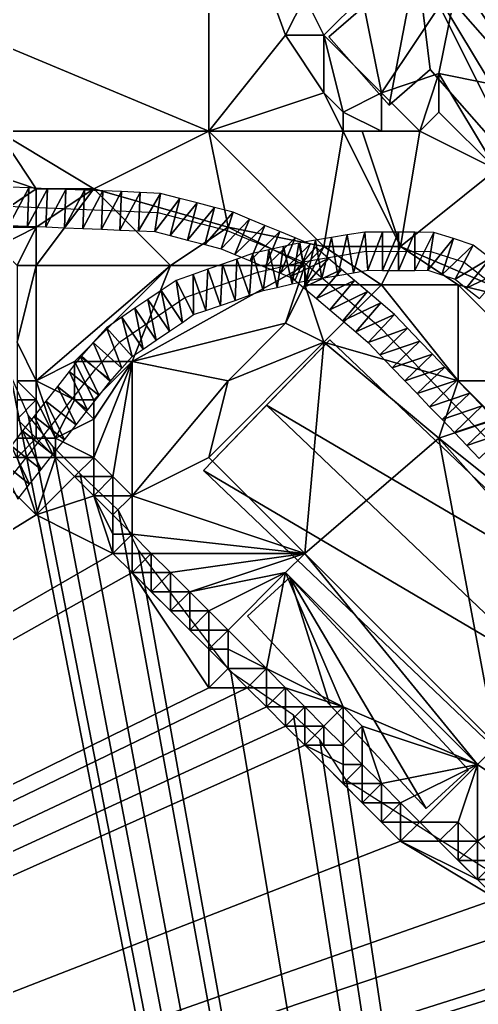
# Model space of a CAD drawing. Header units: metres. Extents: x -1103 to 901, y -902 to 905.
# Drawn here: x 496.3 to 544.1, y -113 to -10.4 of the extents above; entities that cross this region are included whole.
import ezdxf

# ---------------------------------------------------------------- set-up
doc = ezdxf.new("R2010")
doc.units = ezdxf.units.M
for name, color, linetype in [('OSM_BUILDING_FOOTPRINTS', 7, 'CONTINUOUS'), ('OSM_BUILDING_ROOFS', 1, 'CONTINUOUS'), ('OSM_BUILDING_WALLS', 8, 'CONTINUOUS'), ('OSM_ROAD_AXES', 2, 'CONTINUOUS'), ('OSM_ROAD_SURFACE', 9, 'CONTINUOUS'), ('OSM_TERRAIN', 3, 'CONTINUOUS'), ('OSM_WATER_OUTLINES', 4, 'CONTINUOUS'), ('OSM_WATER_SURFACE', 5, 'CONTINUOUS')]:
    doc.layers.add(name, color=color, linetype=linetype)

msp = doc.modelspace()

# ---------------------------------------------------------------- linework, layer by layer
at = {"layer": 'OSM_BUILDING_FOOTPRINTS'}
for points in [[(561.57, -31.36, 3.41), (556.62, -35.66, 3.41), (554.04, -32.73, 3.41), (552.13, -34.38, 3.41), (547.04, -28.59, 3.41), (549.03, -26.86, 3.41), (539.08, -15.56, 3.41), (534.79, -19.28, 3.41), (528.52, -12.17, 3.41), (537.69, -4.22, 3.41), (561.57, -31.36, 3.41)], [(528.61, -43.73, 2.23), (557.96, -71.69, 2.23), (544.78, -85.33, 2.23), (515.43, -57.37, 2.23), (528.61, -43.73, 2.23)], [(520.04, -72.54, 2.69), (524.43, -68.51, 2.69), (543.07, -88.55, 2.69), (538.67, -92.58, 2.69), (528.63, -81.78, 2.69), (520.04, -72.54, 2.69)]]:
    msp.add_polyline3d(points, close=True, dxfattribs=at)
at = {"layer": 'OSM_BUILDING_ROOFS'}
for points in [[(537.69, -4.22, 13.41), (528.52, -12.17, 13.41), (534.79, -19.28, 13.41)], [(537.69, -4.22, 13.41), (534.79, -19.28, 13.41), (539.08, -15.56, 13.41)], [(556.62, -35.66, 13.41), (561.57, -31.36, 13.41), (537.69, -4.22, 13.41)], [(537.69, -4.22, 13.41), (539.08, -15.56, 13.41), (549.03, -26.86, 13.41)], [(549.03, -26.86, 13.41), (556.62, -35.66, 13.41), (537.69, -4.22, 13.41)], [(557.96, -71.69, 12.22), (528.61, -43.73, 12.22), (522.02, -50.55, 16.23)], [(515.43, -57.37, 12.22), (551.37, -78.51, 16.23), (522.02, -50.55, 16.23)], [(557.96, -71.69, 12.22), (522.02, -50.55, 16.23), (551.37, -78.51, 16.23)], [(515.43, -57.37, 12.22), (544.78, -85.33, 12.22), (551.37, -78.51, 16.23)], [(524.43, -68.51, 12.69), (520.04, -72.54, 12.69), (528.63, -81.78, 12.69)], [(524.43, -68.51, 12.69), (528.63, -81.78, 12.69), (538.67, -92.58, 12.69)], [(524.43, -68.51, 12.69), (538.67, -92.58, 12.69), (543.07, -88.55, 12.69)]]:
    msp.add_3dface(points, dxfattribs=at)
at = {"layer": 'OSM_BUILDING_WALLS'}
for points in [[(537.69, -4.22, 3.41), (528.52, -12.17, 3.41), (528.52, -12.17, 13.41)], [(537.69, -4.22, 3.41), (528.52, -12.17, 13.41), (537.69, -4.22, 13.41)], [(561.57, -31.36, 3.41), (537.69, -4.22, 3.41), (537.69, -4.22, 13.41)], [(561.57, -31.36, 3.41), (537.69, -4.22, 13.41), (561.57, -31.36, 13.41)], [(528.52, -12.17, 3.41), (534.79, -19.28, 3.41), (534.79, -19.28, 13.41)], [(528.52, -12.17, 3.41), (534.79, -19.28, 13.41), (528.52, -12.17, 13.41)], [(534.79, -19.28, 3.41), (539.08, -15.56, 3.41), (539.08, -15.56, 13.41)], [(534.79, -19.28, 3.41), (539.08, -15.56, 13.41), (534.79, -19.28, 13.41)], [(539.08, -15.56, 3.41), (549.03, -26.86, 3.41), (549.03, -26.86, 13.41)], [(539.08, -15.56, 3.41), (549.03, -26.86, 13.41), (539.08, -15.56, 13.41)], [(528.61, -43.73, 2.23), (515.43, -57.37, 2.23), (515.43, -57.37, 12.22)], [(528.61, -43.73, 2.23), (515.43, -57.37, 12.22), (528.61, -43.73, 12.22)], [(522.02, -50.55, 16.23), (515.43, -57.37, 12.22), (528.61, -43.73, 12.22)], [(557.96, -71.69, 2.23), (528.61, -43.73, 2.23), (528.61, -43.73, 12.22)], [(557.96, -71.69, 2.23), (528.61, -43.73, 12.22), (557.96, -71.69, 12.22)], [(515.43, -57.37, 2.23), (544.78, -85.33, 2.23), (544.78, -85.33, 12.22)], [(515.43, -57.37, 2.23), (544.78, -85.33, 12.22), (515.43, -57.37, 12.22)], [(524.43, -68.51, 2.69), (520.04, -72.54, 2.69), (520.04, -72.54, 12.69)], [(524.43, -68.51, 2.69), (520.04, -72.54, 12.69), (524.43, -68.51, 12.69)], [(543.07, -88.55, 2.69), (524.43, -68.51, 2.69), (524.43, -68.51, 12.69)], [(543.07, -88.55, 2.69), (524.43, -68.51, 12.69), (543.07, -88.55, 12.69)], [(520.04, -72.54, 2.69), (528.63, -81.78, 2.69), (528.63, -81.78, 12.69)], [(520.04, -72.54, 2.69), (528.63, -81.78, 12.69), (520.04, -72.54, 12.69)], [(528.63, -81.78, 2.69), (538.67, -92.58, 2.69), (538.67, -92.58, 12.69)], [(528.63, -81.78, 2.69), (538.67, -92.58, 12.69), (528.63, -81.78, 12.69)], [(538.67, -92.58, 2.69), (543.07, -88.55, 2.69), (543.07, -88.55, 12.69)], [(538.67, -92.58, 2.69), (543.07, -88.55, 12.69), (538.67, -92.58, 12.69)]]:
    msp.add_3dface(points, dxfattribs=at)
at = {"layer": 'OSM_ROAD_AXES'}
for points in [[(475.85, -29.94, 4.17), (493.29, -29.75, 3.57), (510.67, -30.46, 2.4), (517.9, -32.35, 2.64), (525.81, -35.61, 3.25)], [(525.81, -35.61, 3.25), (532.41, -34.51, 3.92), (539.16, -34.52, 4.45), (542.64, -35.65, 4.81), (545.54, -37.95, 5.07), (577.19, -69.03, 4.45), (582.02, -72.41, 4.16), (587.06, -74.49, 3.94), (593.45, -73.98, 3.71), (604.07, -72.57, 4.31), (613.62, -73.51, 4.71), (622.69, -74.3, 5.09), (628.83, -75.14, 5.33), (637.89, -76.93, 5.63), (644.74, -77.13, 5.84), (656.78, -77.47, 5.98)], [(504.2, -46.75, 2.81), (506.67, -43.97, 2.79), (513.5, -39.34, 2.82), (521.12, -36.69, 3.06), (525.81, -35.61, 3.25)], [(656.78, -77.47, 5.98), (644.88, -79.67, 5.84), (608.23, -86.47, 3.86), (589.22, -87, 3.15), (581.06, -85.23, 3.48), (574.99, -82.88, 3.76), (570.35, -79.54, 4), (553.43, -62.85, 4.76), (533.98, -42.56, 4.26), (525.81, -35.61, 3.25)], [(486.04, -69.92, 0), (504.2, -46.75, 2.81)]]:
    msp.add_polyline3d(points, dxfattribs=at)
at = {"layer": 'OSM_ROAD_SURFACE'}
for points in [[(495.14, -31.83, 3.23), (497.24, -27.91, 2.87), (495.31, -27.83, 3.25)], [(495.14, -31.83, 3.23), (497.07, -31.91, 2.86), (497.24, -27.91, 2.87)], [(497.07, -31.91, 2.86), (499.17, -27.99, 2.62), (497.24, -27.91, 2.87)], [(497.07, -31.91, 2.86), (499, -31.98, 2.51), (499.17, -27.99, 2.62)], [(499, -31.98, 2.51), (501.1, -28.07, 2.46), (499.17, -27.99, 2.62)], [(499, -31.98, 2.51), (500.94, -32.06, 2.17), (501.1, -28.07, 2.46)], [(500.94, -32.06, 2.17), (503.03, -28.15, 2.29), (501.1, -28.07, 2.46)], [(500.94, -32.06, 2.17), (502.87, -32.14, 2.25), (503.03, -28.15, 2.29)], [(502.87, -32.14, 2.25), (504.96, -28.23, 2.24), (503.03, -28.15, 2.29)], [(502.87, -32.14, 2.25), (504.8, -32.22, 2.34), (504.96, -28.23, 2.24)], [(504.8, -32.22, 2.34), (506.89, -28.3, 2.29), (504.96, -28.23, 2.24)], [(504.8, -32.22, 2.34), (506.73, -32.3, 2.42), (506.89, -28.3, 2.29)], [(506.73, -32.3, 2.42), (508.82, -28.38, 2.33), (506.89, -28.3, 2.29)], [(506.73, -32.3, 2.42), (508.66, -32.38, 2.5), (508.82, -28.38, 2.33)], [(508.66, -32.38, 2.5), (510.96, -28.48, 2.39), (508.82, -28.38, 2.33)], [(508.66, -32.38, 2.5), (510.38, -32.44, 2.54), (510.96, -28.48, 2.39)], [(510.38, -32.44, 2.54), (512.98, -29, 2.45), (510.96, -28.48, 2.39)], [(510.38, -32.44, 2.54), (511.97, -32.87, 2.59), (512.98, -29, 2.45)], [(511.97, -32.87, 2.59), (514.79, -29.47, 2.51), (512.98, -29, 2.45)], [(511.97, -32.87, 2.59), (513.78, -33.34, 2.64), (514.79, -29.47, 2.51)], [(513.78, -33.34, 2.64), (516.6, -29.94, 2.57), (514.79, -29.47, 2.51)], [(513.78, -33.34, 2.64), (515.59, -33.81, 2.71), (516.6, -29.94, 2.57)], [(515.59, -33.81, 2.71), (518.53, -30.45, 2.7), (516.6, -29.94, 2.57)], [(515.59, -33.81, 2.71), (517.27, -34.25, 2.81), (518.53, -30.45, 2.7)], [(517.27, -34.25, 2.81), (520.25, -31.15, 2.89), (518.53, -30.45, 2.7)], [(517.27, -34.25, 2.81), (518.72, -34.85, 2.91), (520.25, -31.15, 2.89)], [(518.72, -34.85, 2.91), (521.83, -31.81, 3.06), (520.25, -31.15, 2.89)], [(518.72, -34.85, 2.91), (520.3, -35.5, 3.03), (521.83, -31.81, 3.06)], [(520.3, -35.5, 3.03), (523.41, -32.46, 3.23), (521.83, -31.81, 3.06)], [(520.3, -35.5, 3.03), (521.89, -36.16, 3.13), (523.41, -32.46, 3.23)], [(521.89, -36.16, 3.13), (524.99, -33.11, 3.41), (523.41, -32.46, 3.23)], [(529.44, -37.03, 3.85), (530.43, -32.81, 3.86), (528.78, -33.09, 3.77)], [(529.44, -37.03, 3.85), (531.09, -36.76, 3.91), (530.43, -32.81, 3.86)], [(531.09, -36.76, 3.91), (532.25, -32.51, 3.95), (530.43, -32.81, 3.86)], [(531.09, -36.76, 3.91), (532.58, -36.5, 3.97), (532.25, -32.51, 3.95)], [(532.58, -36.5, 3.97), (534.1, -32.51, 4.05), (532.25, -32.51, 3.95)], [(532.58, -36.5, 3.97), (534.1, -36.51, 4.05), (534.1, -32.51, 4.05)], [(534.1, -36.51, 4.05), (535.78, -36.51, 4.22), (535.79, -32.51, 4.17)], [(534.1, -36.51, 4.05), (535.79, -32.51, 4.17), (534.1, -32.51, 4.05)], [(535.78, -36.51, 4.22), (537.47, -32.52, 4.37), (535.79, -32.51, 4.17)], [(535.78, -36.51, 4.22), (537.47, -36.52, 4.43), (537.47, -32.52, 4.37)], [(537.47, -36.52, 4.43), (539.48, -32.55, 4.6), (537.47, -32.52, 4.37)], [(537.47, -36.52, 4.43), (538.83, -36.49, 4.6), (539.48, -32.55, 4.6)], [(538.83, -36.49, 4.6), (541.51, -33.18, 4.82), (539.48, -32.55, 4.6)], [(521.89, -36.16, 3.13), (523.47, -36.81, 3.21), (524.99, -33.11, 3.41)], [(523.47, -36.81, 3.21), (526.58, -33.76, 3.58), (524.99, -33.11, 3.41)], [(523.47, -36.81, 3.21), (525.05, -37.46, 3.32), (526.58, -33.76, 3.58)], [(524.69, -37.92, 3.33), (525.37, -33.66, 3.44), (523.8, -34.02, 3.2)], [(524.69, -37.92, 3.33), (526.26, -37.56, 3.73), (525.37, -33.66, 3.44)], [(526.14, -37.59, 3.7), (527.13, -33.36, 3.63), (525.48, -33.64, 3.45)], [(526.14, -37.59, 3.7), (527.79, -37.31, 3.78), (527.13, -33.36, 3.63)], [(527.79, -37.31, 3.78), (528.78, -33.09, 3.77), (527.13, -33.36, 3.63)], [(527.79, -37.31, 3.78), (529.44, -37.03, 3.85), (528.78, -33.09, 3.77)], [(538.83, -36.49, 4.6), (540.28, -36.98, 4.8), (541.51, -33.18, 4.82)], [(540.28, -36.98, 4.8), (543.58, -33.88, 5.03), (541.51, -33.18, 4.82)], [(520.25, -39.1, 3.13), (520.56, -34.76, 2.98), (518.93, -35.33, 2.96)], [(520.25, -39.1, 3.13), (521.67, -38.61, 3.19), (520.56, -34.76, 2.98)], [(521.67, -38.61, 3.19), (522.24, -34.38, 3.02), (520.56, -34.76, 2.98)], [(521.67, -38.61, 3.19), (523.13, -38.28, 3.25), (522.24, -34.38, 3.02)], [(523.13, -38.28, 3.25), (523.8, -34.02, 3.2), (522.24, -34.38, 3.02)], [(523.13, -38.28, 3.25), (524.69, -37.92, 3.33), (523.8, -34.02, 3.2)], [(528.47, -35.25, 3.77), (527.11, -34.09, 3.61), (524.52, -37.14, 3.27)], [(540.28, -36.98, 4.8), (541.69, -37.41, 4.93), (543.58, -33.88, 5.03)], [(541.69, -37.41, 4.93), (545.33, -35.23, 5.18), (543.58, -33.88, 5.03)], [(517.21, -40.17, 3.04), (517.41, -35.86, 2.94), (515.89, -36.39, 2.9)], [(517.21, -40.17, 3.04), (518.73, -39.63, 3.09), (517.41, -35.86, 2.94)], [(518.73, -39.63, 3.09), (518.93, -35.33, 2.96), (517.41, -35.86, 2.94)], [(518.73, -39.63, 3.09), (520.25, -39.1, 3.13), (518.93, -35.33, 2.96)], [(528.47, -35.25, 3.77), (524.52, -37.14, 3.27), (525.88, -38.29, 3.71)], [(529.83, -36.4, 3.85), (528.47, -35.25, 3.77), (525.88, -38.29, 3.71)], [(541.69, -37.41, 4.93), (542.85, -38.36, 5.12), (545.33, -35.23, 5.18)], [(542.85, -38.36, 5.12), (546.87, -36.45, 5.32), (545.33, -35.23, 5.18)], [(514.4, -41.12, 2.95), (514.37, -36.92, 2.85), (512.6, -37.55, 2.79)], [(515.68, -40.7, 2.99), (515.89, -36.39, 2.9), (514.37, -36.92, 2.85)], [(514.4, -41.12, 2.95), (515.68, -40.7, 2.99), (514.37, -36.92, 2.85)], [(515.68, -40.7, 2.99), (517.21, -40.17, 3.04), (515.89, -36.39, 2.9)], [(529.83, -36.4, 3.85), (525.88, -38.29, 3.71), (527.24, -39.45, 3.91)], [(531.19, -37.56, 3.93), (529.83, -36.4, 3.85), (527.24, -39.45, 3.91)], [(542.85, -38.36, 5.12), (544.22, -39.45, 5.21), (546.87, -36.45, 5.32)], [(513.26, -41.92, 2.92), (512.6, -37.55, 2.79), (511.01, -38.61, 2.75)], [(513.26, -41.92, 2.92), (514.4, -41.12, 2.95), (512.6, -37.55, 2.79)], [(531.19, -37.56, 3.93), (527.24, -39.45, 3.91), (528.6, -40.61, 4.08)], [(532.55, -38.72, 4.06), (531.19, -37.56, 3.93), (528.6, -40.61, 4.08)], [(511.89, -42.85, 2.89), (511.01, -38.61, 2.75), (509.64, -39.54, 2.78)], [(511.89, -42.85, 2.89), (513.26, -41.92, 2.92), (511.01, -38.61, 2.75)], [(532.55, -38.72, 4.06), (528.6, -40.61, 4.08), (529.96, -41.77, 4.25)], [(533.92, -39.88, 4.15), (532.55, -38.72, 4.06), (529.96, -41.77, 4.25)], [(510.52, -43.77, 2.85), (509.64, -39.54, 2.78), (508.28, -40.46, 2.81)], [(510.52, -43.77, 2.85), (511.89, -42.85, 2.89), (509.64, -39.54, 2.78)], [(533.92, -39.88, 4.15), (529.96, -41.77, 4.25), (531.33, -42.92, 4.32)], [(535.36, -41.1, 4.22), (533.92, -39.88, 4.15), (531.33, -42.92, 4.32)], [(509.16, -44.7, 2.82), (508.28, -40.46, 2.81), (506.91, -41.39, 2.83)], [(509.16, -44.7, 2.82), (510.52, -43.77, 2.85), (508.28, -40.46, 2.81)], [(508, -45.47, 2.81), (506.91, -41.39, 2.83), (505.34, -42.48, 2.83)], [(508, -45.47, 2.81), (509.16, -44.7, 2.82), (506.91, -41.39, 2.83)], [(535.36, -41.1, 4.22), (531.33, -42.92, 4.32), (532.61, -44.01, 4.39)], [(536.72, -42.53, 4.31), (535.36, -41.1, 4.22), (532.61, -44.01, 4.39)], [(506.93, -46.69, 2.81), (505.34, -42.48, 2.83), (503.94, -44.03, 2.89)], [(506.93, -46.69, 2.81), (508, -45.47, 2.81), (505.34, -42.48, 2.83)], [(536.72, -42.53, 4.31), (532.61, -44.01, 4.39), (533.84, -45.29, 4.46)], [(538.02, -43.88, 4.39), (536.72, -42.53, 4.31), (533.84, -45.29, 4.46)], [(505.7, -48.08, 2.79), (503.94, -44.03, 2.89), (502.71, -45.42, 2.92)], [(505.7, -48.08, 2.79), (506.93, -46.69, 2.81), (503.94, -44.03, 2.89)], [(538.02, -43.88, 4.39), (533.84, -45.29, 4.46), (535.13, -46.65, 4.5)], [(539.32, -45.23, 4.46), (538.02, -43.88, 4.39), (535.13, -46.65, 4.5)], [(504.57, -49.53, 2.76), (502.63, -45.52, 2.92), (501.42, -47.06, 2.73)], [(504.57, -49.53, 2.76), (505.78, -47.98, 2.79), (502.63, -45.52, 2.92)], [(539.32, -45.23, 4.46), (535.13, -46.65, 4.5), (536.43, -48, 4.53)], [(540.61, -46.59, 4.54), (539.32, -45.23, 4.46), (536.43, -48, 4.53)], [(503.36, -51.07, 2.54), (501.42, -47.06, 2.73), (500.21, -48.6, 2.44)], [(503.36, -51.07, 2.54), (504.57, -49.53, 2.76), (501.42, -47.06, 2.73)], [(540.61, -46.59, 4.54), (536.43, -48, 4.53), (537.72, -49.35, 4.54)], [(541.91, -47.94, 4.62), (540.61, -46.59, 4.54), (537.72, -49.35, 4.54)], [(541.91, -47.94, 4.62), (537.72, -49.35, 4.54), (539.02, -50.71, 4.57)], [(543.2, -49.29, 4.68), (541.91, -47.94, 4.62), (539.02, -50.71, 4.57)], [(502.15, -52.62, 2.08), (500.21, -48.6, 2.44), (499, -50.15, 2.13)], [(502.15, -52.62, 2.08), (503.36, -51.07, 2.54), (500.21, -48.6, 2.44)], [(500.94, -54.16, 1.78), (499, -50.15, 2.13), (497.79, -51.69, 1.78)], [(500.94, -54.16, 1.78), (502.15, -52.62, 2.08), (499, -50.15, 2.13)], [(543.2, -49.29, 4.68), (539.02, -50.71, 4.57), (540.32, -52.06, 4.59)], [(544.5, -50.64, 4.75), (543.2, -49.29, 4.68), (540.32, -52.06, 4.59)], [(544.5, -50.64, 4.75), (540.32, -52.06, 4.59), (541.61, -53.41, 4.64)], [(545.8, -52, 4.81), (544.5, -50.64, 4.75), (541.61, -53.41, 4.64)], [(499.72, -55.7, 1.17), (497.79, -51.69, 1.78), (496.58, -53.24, 1.09)], [(499.72, -55.7, 1.17), (500.94, -54.16, 1.78), (497.79, -51.69, 1.78)], [(545.8, -52, 4.81), (541.61, -53.41, 4.64), (542.91, -54.76, 4.68)], [(547.09, -53.35, 4.83), (545.8, -52, 4.81), (542.91, -54.76, 4.68)], [(498.51, -57.25, 0.73), (496.58, -53.24, 1.09), (495.37, -54.78, 0.64)], [(498.51, -57.25, 0.73), (499.72, -55.7, 1.17), (496.58, -53.24, 1.09)], [(547.09, -53.35, 4.83), (542.91, -54.76, 4.68), (544.2, -56.12, 4.72)], [(497.3, -58.8, 0.34), (495.37, -54.78, 0.64), (494.15, -56.33, 0.27)], [(497.3, -58.8, 0.34), (498.51, -57.25, 0.73), (495.37, -54.78, 0.64)], [(496.09, -60.34, 0.07), (497.3, -58.8, 0.34), (494.15, -56.33, 0.27)]]:
    msp.add_3dface(points, dxfattribs=at)
at = {"layer": 'OSM_TERRAIN'}
for points in [[(492, -12, 1.82), (516, -22, 2.26), (516, 10, 3.95)], [(494, -6, 1.95), (492, -12, 1.82), (516, 10, 3.95)], [(516, -22, 2.26), (524, -12, 3.63), (516, 10, 3.95)], [(524, -12, 3.63), (526, -8, 4.05), (516, 10, 3.95)], [(542, -6, 5.75), (552, -12, 6.78), (542, 0, 6.32)], [(552, -12, 6.78), (554, -8, 6.85), (542, 0, 6.32)], [(532, -8, 5.44), (534, -18, 5.65), (542, -6, 5.75)], [(540, -16, 5.65), (542, -6, 5.75), (534, -18, 5.65)], [(540, -16, 5.65), (550, -18, 5.66), (542, -6, 5.75)], [(550, -18, 5.66), (548, -12, 5.98), (542, -6, 5.75)], [(548, -12, 5.98), (552, -12, 6.78), (542, -6, 5.75)], [(524, -12, 3.63), (528, -12, 5.43), (526, -8, 4.05)], [(528, -12, 5.43), (532, -8, 5.44), (526, -8, 4.05)], [(528, -12, 5.43), (534, -18, 5.65), (532, -8, 5.44)], [(494, -22, 1.9), (516, -22, 2.26), (492, -12, 1.82)], [(528, -18, 3.73), (524, -12, 3.63), (516, -22, 2.26)], [(528, -18, 3.73), (528, -12, 5.43), (524, -12, 3.63)], [(528, -18, 3.73), (530, -20, 3.84), (528, -12, 5.43)], [(530, -20, 3.84), (534, -18, 5.65), (528, -12, 5.43)], [(538, -22, 4.57), (540, -16, 5.65), (534, -18, 5.65)], [(538, -22, 4.57), (540, -20, 5.22), (540, -16, 5.65)], [(540, -20, 5.22), (546, -26, 5.51), (540, -16, 5.65)], [(546, -26, 5.51), (550, -18, 5.66), (540, -16, 5.65)], [(530, -22, 3.73), (528, -18, 3.73), (516, -22, 2.26)], [(530, -22, 3.73), (530, -20, 3.84), (528, -18, 3.73)], [(534, -22, 4.59), (534, -18, 5.65), (530, -20, 3.84)], [(534, -22, 4.59), (538, -22, 4.57), (534, -18, 5.65)], [(530, -22, 3.73), (534, -22, 4.59), (530, -20, 3.84)], [(538, -22, 4.57), (546, -26, 5.51), (540, -20, 5.22)], [(492, -26, 3.89), (498, -28, 2.67), (494, -22, 1.9)], [(498, -28, 2.67), (504, -28, 2.16), (494, -22, 1.9)], [(504, -28, 2.16), (516, -22, 2.26), (494, -22, 1.9)], [(504, -28, 2.16), (518, -32, 2.62), (516, -22, 2.26)], [(518, -32, 2.62), (528, -34, 3.69), (516, -22, 2.26)], [(516, -22, 2.26), (528, -34, 3.69), (530, -22, 3.73)], [(528, -34, 3.69), (536, -34, 4.11), (530, -22, 3.73)], [(536, -34, 4.11), (532, -22, 3.98), (530, -22, 3.73)], [(530, -22, 3.73), (532, -22, 3.98), (534, -22, 4.59)], [(536, -34, 4.11), (538, -22, 4.57), (532, -22, 3.98)], [(532, -22, 3.98), (538, -22, 4.57), (534, -22, 4.59)], [(536, -34, 4.11), (546, -26, 5.51), (538, -22, 4.57)], [(492, -32, 3.78), (498, -28, 2.67), (492, -26, 3.89)], [(536, -34, 4.11), (550, -40, 5.51), (546, -26, 5.51)], [(492, -32, 3.78), (498, -32, 2.63), (498, -28, 2.67)], [(498, -36, 2.09), (512, -36, 2.68), (504, -28, 2.16)], [(498, -36, 2.09), (504, -28, 2.16), (498, -32, 2.63)], [(498, -32, 2.63), (504, -28, 2.16), (498, -28, 2.67)], [(512, -36, 2.68), (518, -32, 2.62), (504, -28, 2.16)], [(494, -34, 3.35), (498, -32, 2.63), (492, -32, 3.78)], [(494, -34, 3.35), (496, -36, 2.35), (498, -32, 2.63)], [(496, -36, 2.35), (498, -36, 2.09), (498, -32, 2.63)], [(526, -36, 3.24), (518, -32, 2.62), (512, -36, 2.68)], [(526, -36, 3.24), (528, -34, 3.69), (518, -32, 2.62)], [(526, -38, 3.67), (534, -38, 4), (528, -34, 3.69)], [(526, -38, 3.67), (528, -34, 3.69), (526, -36, 3.24)], [(528, -34, 3.69), (534, -38, 4), (536, -34, 4.11)], [(542, -38, 5.01), (536, -34, 4.11), (534, -38, 4)], [(542, -38, 5.01), (550, -40, 5.51), (536, -34, 4.11)], [(496, -44, 2.49), (498, -48, 2.54), (498, -36, 2.09)], [(496, -44, 2.49), (498, -36, 2.09), (496, -36, 2.35)], [(502, -46, 2.88), (512, -36, 2.68), (498, -48, 2.54)], [(498, -48, 2.54), (512, -36, 2.68), (498, -36, 2.09)], [(502, -46, 2.88), (508, -46, 2.75), (512, -36, 2.68)], [(508, -46, 2.75), (524, -42, 3.48), (526, -36, 3.24)], [(508, -46, 2.75), (526, -36, 3.24), (512, -36, 2.68)], [(524, -42, 3.48), (526, -38, 3.67), (526, -36, 3.24)], [(528, -44, 4.33), (526, -38, 3.67), (524, -42, 3.48)], [(526, -38, 3.67), (528, -44, 4.33), (534, -38, 4)], [(528, -44, 4.33), (542, -48, 4.58), (534, -38, 4)], [(542, -48, 4.58), (542, -38, 5.01), (534, -38, 4)], [(542, -48, 4.58), (552, -48, 5.76), (542, -38, 5.01)], [(542, -38, 5.01), (552, -48, 5.76), (550, -40, 5.51)], [(518, -48, 3.41), (524, -42, 3.48), (508, -46, 2.75)], [(528, -44, 4.33), (524, -42, 3.48), (518, -48, 3.41)], [(496, -48, 2.76), (498, -48, 2.54), (496, -44, 2.49)], [(526, -66, 4.5), (528, -44, 4.33), (516, -56, 4.29)], [(516, -56, 4.29), (528, -44, 4.33), (518, -48, 3.41)], [(526, -66, 4.5), (540, -54, 4.53), (528, -44, 4.33)], [(528, -44, 4.33), (540, -54, 4.53), (542, -48, 4.58)], [(498, -48, 2.54), (502, -50, 2.08), (502, -46, 2.88)], [(502, -50, 2.08), (504, -50, 2.71), (502, -46, 2.88)], [(504, -50, 2.71), (508, -46, 2.75), (502, -46, 2.88)], [(506, -58, 3.72), (508, -46, 2.75), (504, -56, 3.54)], [(504, -56, 3.54), (508, -46, 2.75), (504, -52, 2.67)], [(504, -52, 2.67), (508, -46, 2.75), (504, -50, 2.71)], [(506, -58, 3.72), (508, -60, 3.88), (508, -46, 2.75)], [(508, -60, 3.88), (518, -48, 3.41), (508, -46, 2.75)], [(496, -50, 0.32), (498, -50, 2.23), (496, -48, 2.76)], [(498, -50, 2.23), (498, -48, 2.54), (496, -48, 2.76)], [(498, -50, 2.23), (500, -54, 1.27), (498, -48, 2.54)], [(500, -54, 1.27), (502, -50, 2.08), (498, -48, 2.54)], [(508, -60, 3.88), (516, -56, 4.29), (518, -48, 3.41)], [(540, -54, 4.53), (546, -52, 4.77), (542, -48, 4.58)], [(546, -52, 4.77), (552, -48, 5.76), (542, -48, 4.58)], [(496, -52, 0.83), (498, -54, 1.27), (498, -50, 2.23)], [(496, -52, 0.83), (498, -50, 2.23), (496, -50, 0.32)], [(498, -54, 1.27), (500, -54, 1.27), (498, -50, 2.23)], [(500, -54, 1.27), (504, -52, 2.67), (502, -50, 2.08)], [(504, -52, 2.67), (504, -50, 2.71), (502, -50, 2.08)], [(496, -54, 1.07), (498, -54, 1.27), (496, -52, 0.83)], [(504, -56, 3.54), (504, -52, 2.67), (500, -54, 1.27)], [(550, -62, 4.83), (546, -52, 4.77), (540, -54, 4.53)], [(496, -56, 0.41), (500, -56, 1.09), (498, -54, 1.27)], [(496, -56, 0.41), (498, -54, 1.27), (496, -54, 1.07)], [(500, -56, 1.09), (500, -54, 1.27), (498, -54, 1.27)], [(500, -56, 1.09), (504, -56, 3.54), (500, -54, 1.27)], [(546, -86, 4.41), (540, -54, 4.53), (526, -66, 4.5)], [(546, -86, 4.41), (556, -72, 4.39), (540, -54, 4.53)], [(556, -72, 4.39), (550, -62, 4.83), (540, -54, 4.53)], [(492, -56, 0.07), (284, -194), (498, -62, 0)], [(498, -62, 0), (496, -56, 0.41), (492, -56, 0.07)], [(498, -62, 0), (500, -56, 1.09), (496, -56, 0.41)], [(498, -62, 0), (502, -58), (500, -56, 1.09)], [(502, -58), (504, -56, 3.54), (500, -56, 1.09)], [(502, -58), (504, -58, 3.7), (504, -56, 3.54)], [(504, -58, 3.7), (506, -58, 3.72), (504, -56, 3.54)], [(526, -66, 4.5), (516, -56, 4.29), (508, -60, 3.88)], [(504, -60), (502, -58), (498, -62, 0)], [(504, -60), (504, -58, 3.7), (502, -58)], [(504, -60), (506, -60, 3.87), (506, -58, 3.72)], [(504, -60), (506, -58, 3.72), (504, -58, 3.7)], [(506, -60, 3.87), (508, -60, 3.88), (506, -58, 3.72)], [(498, -62, 0), (506, -66), (504, -60)], [(506, -66), (506, -64), (504, -60)], [(504, -60), (506, -64), (506, -62)], [(506, -62), (506, -60, 3.87), (504, -60)], [(506, -62), (508, -64, 4.26), (508, -60, 3.88)], [(506, -62), (508, -60, 3.88), (506, -60, 3.87)], [(508, -64, 4.26), (526, -66, 4.5), (508, -60, 3.88)], [(284, -194), (506, -66), (498, -62, 0)], [(506, -64), (508, -64, 4.26), (506, -62)], [(506, -66), (508, -66), (508, -64, 4.26)], [(506, -66), (508, -64, 4.26), (506, -64)], [(508, -66), (510, -66, 4.46), (508, -64, 4.26)], [(510, -66, 4.46), (526, -66, 4.5), (508, -64, 4.26)], [(508, -68), (506, -66), (284, -194)], [(508, -68), (508, -66), (506, -66)], [(508, -68), (510, -68), (510, -66, 4.46)], [(508, -68), (510, -66, 4.46), (508, -66)], [(510, -68), (512, -68, 4.67), (510, -66, 4.46)], [(512, -68, 4.67), (526, -66, 4.5), (510, -66, 4.46)], [(512, -68, 4.67), (514, -70, 4.87), (526, -66, 4.5)], [(524, -68, 4.79), (526, -66, 4.5), (514, -70, 4.87)], [(544, -88, 4.77), (526, -66, 4.5), (524, -68, 4.79)], [(544, -88, 4.77), (546, -86, 4.41), (526, -66, 4.5)], [(284, -194), (516, -80), (508, -68)], [(516, -80), (516, -76), (508, -68)], [(508, -68), (516, -76), (514, -74)], [(508, -68), (514, -74), (512, -72)], [(508, -68), (512, -72), (510, -70)], [(510, -70), (510, -68), (508, -68)], [(510, -70), (512, -70, 4.88), (512, -68, 4.67)], [(510, -70), (512, -68, 4.67), (510, -68)], [(512, -70, 4.88), (514, -70, 4.87), (512, -68, 4.67)], [(516, -72, 5.05), (524, -68, 4.79), (514, -70, 4.87)], [(516, -72, 5.05), (518, -74, 5.07), (524, -68, 4.79)], [(522, -78, 5.16), (524, -68, 4.79), (518, -74, 5.07)], [(522, -78, 5.16), (530, -82, 4.86), (524, -68, 4.79)], [(530, -82, 4.86), (544, -88, 4.77), (524, -68, 4.79)], [(512, -72), (512, -70, 4.88), (510, -70)], [(512, -72), (514, -72, 5.08), (514, -70, 4.87)], [(512, -72), (514, -70, 4.87), (512, -70, 4.88)], [(514, -72, 5.08), (516, -72, 5.05), (514, -70, 4.87)], [(514, -74), (514, -72, 5.08), (512, -72)], [(514, -74), (516, -74, 5.26), (516, -72, 5.05)], [(514, -74), (516, -72, 5.05), (514, -72, 5.08)], [(516, -74, 5.26), (518, -74, 5.07), (516, -72, 5.05)], [(516, -76), (516, -74, 5.26), (514, -74)], [(516, -76), (518, -76, 5.36), (518, -74, 5.07)], [(516, -76), (518, -74, 5.07), (516, -74, 5.26)], [(518, -76, 5.36), (522, -78, 5.16), (518, -74, 5.07)], [(516, -80), (518, -78, 5.57), (516, -76)], [(518, -78, 5.57), (518, -76, 5.36), (516, -76)], [(518, -78, 5.57), (522, -78, 5.16), (518, -76, 5.36)], [(516, -80), (520, -80), (518, -78, 5.57)], [(520, -80), (522, -78, 5.16), (518, -78, 5.57)], [(520, -80), (522, -80, 4.88), (522, -78, 5.16)], [(522, -80, 4.88), (524, -80, 4.83), (522, -78, 5.16)], [(524, -80, 4.83), (530, -82, 4.86), (522, -78, 5.16)], [(284, -194), (522, -82), (520, -80)], [(284, -194), (520, -80), (516, -80)], [(522, -82), (522, -80, 4.88), (520, -80)], [(522, -82), (524, -82, 3.92), (524, -80, 4.83)], [(522, -82), (524, -80, 4.83), (522, -80, 4.88)], [(524, -82, 3.92), (526, -82, 4.3), (524, -80, 4.83)], [(526, -82, 4.3), (530, -82, 4.86), (524, -80, 4.83)], [(284, -194), (524, -84), (522, -82)], [(524, -84), (524, -82, 3.92), (522, -82)], [(524, -84), (526, -84), (526, -82, 4.3)], [(524, -84), (526, -82, 4.3), (524, -82, 3.92)], [(526, -84), (528, -84, 3.95), (526, -82, 4.3)], [(528, -84, 3.95), (530, -82, 4.86), (526, -82, 4.3)], [(528, -84, 3.95), (530, -86, 4.01), (530, -82, 4.86)], [(530, -86, 4.01), (532, -84, 4.86), (530, -82, 4.86)], [(532, -84, 4.86), (544, -88, 4.77), (530, -82, 4.86)], [(526, -86), (524, -84), (284, -194)], [(526, -86), (526, -84), (524, -84)], [(526, -86), (528, -86, 3.27), (528, -84, 3.95)], [(526, -86), (528, -84, 3.95), (526, -84)], [(528, -86, 3.27), (530, -86, 4.01), (528, -84, 3.95)], [(532, -88, 4.48), (532, -84, 4.86), (530, -86, 4.01)], [(532, -88, 4.48), (534, -90, 4.96), (532, -84, 4.86)], [(534, -90, 4.96), (544, -88, 4.77), (532, -84, 4.86)], [(536, -96), (526, -86), (284, -194)], [(536, -96), (534, -94), (526, -86)], [(526, -86), (534, -94), (532, -92)], [(526, -86), (532, -92), (530, -90)], [(530, -90), (530, -88, 3.34), (526, -86)], [(526, -86), (530, -88, 3.34), (530, -86, 4.01)], [(526, -86), (530, -86, 4.01), (528, -86, 3.27)], [(530, -88, 3.34), (532, -88, 4.48), (530, -86, 4.01)], [(544, -88, 4.77), (550, -92, 3.72), (546, -86, 4.41)], [(530, -90), (532, -90, 4.19), (532, -88, 4.48)], [(530, -90), (532, -88, 4.48), (530, -88, 3.34)], [(532, -90, 4.19), (534, -90, 4.96), (532, -88, 4.48)], [(536, -92, 5.07), (544, -88, 4.77), (534, -90, 4.96)], [(538, -94, 5.04), (544, -88, 4.77), (536, -92, 5.07)], [(538, -94, 5.04), (542, -94, 4.93), (544, -88, 4.77)], [(544, -96, 4.82), (544, -88, 4.77), (542, -94, 4.93)], [(544, -96, 4.82), (550, -92, 3.72), (544, -88, 4.77)], [(532, -92), (532, -90, 4.19), (530, -90)], [(532, -92), (534, -92), (534, -90, 4.96)], [(532, -92), (534, -90, 4.96), (532, -90, 4.19)], [(534, -92), (536, -92, 5.07), (534, -90, 4.96)], [(534, -94), (534, -92), (532, -92)], [(534, -94), (536, -94), (536, -92, 5.07)], [(534, -94), (536, -92, 5.07), (534, -92)], [(536, -94), (538, -94, 5.04), (536, -92, 5.07)], [(546, -98, 4.66), (550, -92, 3.72), (544, -96, 4.82)], [(536, -96), (536, -94), (534, -94)], [(536, -96), (540, -96), (538, -94, 5.04)], [(536, -96), (538, -94, 5.04), (536, -94)], [(540, -96), (542, -94, 4.93), (538, -94, 5.04)], [(540, -96), (542, -96, 5.01), (542, -94, 4.93)], [(542, -96, 5.01), (544, -96, 4.82), (542, -94, 4.93)], [(284, -194), (546, -102), (536, -96)], [(546, -102), (544, -100), (536, -96)], [(536, -96), (544, -100), (540, -96)], [(540, -96), (544, -100), (542, -98)], [(542, -98), (542, -96, 5.01), (540, -96)], [(542, -98), (544, -98, 4.86), (544, -96, 4.82)], [(542, -98), (544, -96, 4.82), (542, -96, 5.01)], [(544, -98, 4.86), (546, -98, 4.66), (544, -96, 4.82)], [(544, -100), (544, -98, 4.86), (542, -98)], [(544, -100), (546, -100), (546, -98, 4.66)], [(544, -100), (546, -98, 4.66), (544, -98, 4.86)], [(546, -102), (546, -100), (544, -100)], [(546, -102), (284, -194), (552, -104)], [(284, -194), (562, -106), (552, -104)], [(284, -194), (572, -108), (566, -106)], [(284, -194), (566, -106), (562, -106)], [(572, -108), (284, -194), (600, -110)], [(284, -194), (720, -334), (600, -110)]]:
    msp.add_3dface(points, dxfattribs=at)
at = {"layer": 'OSM_WATER_OUTLINES'}
msp.add_polyline3d([(900, -638.45, 1), (900, 33.02, 1), (888.36, 17.13, 1), (873.42, 2.98, 1), (853.01, -11.08, 1), (820.91, -29.6, 1), (774.43, -53.44, 1), (771.66, -52.29, 1), (682.09, -92, 1), (651.7, -101.29, 1), (627.24, -108.8, 1), (609.24, -110.49, 1), (575.43, -108.58, 1), (546.45, -99.89, 1), (530.37, -89.66, 1), (527.58, -85.43, 1), (524.82, -82.86, 1), (518.29, -78.39, 1), (508.66, -65.65, 1), (506.58, -61.52, 1), (502.58, -57.7, 1), (499.76, -54.9, 1), (497.17, -51.58, 1), (495.32, -47.39, 1)], dxfattribs=at)
at = {"layer": 'OSM_WATER_SURFACE'}
for points in [[(480.79, -622.3, 1), (617.31, -669.57, 1), (495.32, -47.39, 1)], [(617.31, -669.57, 1), (497.17, -51.58, 1), (495.32, -47.39, 1)], [(617.31, -669.57, 1), (499.76, -54.9, 1), (497.17, -51.58, 1)], [(617.31, -669.57, 1), (502.58, -57.7, 1), (499.76, -54.9, 1)], [(617.31, -669.57, 1), (506.58, -61.52, 1), (502.58, -57.7, 1)], [(617.31, -669.57, 1), (508.66, -65.65, 1), (506.58, -61.52, 1)], [(617.31, -669.57, 1), (518.29, -78.39, 1), (508.66, -65.65, 1)], [(617.31, -669.57, 1), (524.82, -82.86, 1), (518.29, -78.39, 1)], [(617.31, -669.57, 1), (527.58, -85.43, 1), (524.82, -82.86, 1)], [(617.31, -669.57, 1), (530.37, -89.66, 1), (527.58, -85.43, 1)], [(617.31, -669.57, 1), (546.45, -99.89, 1), (530.37, -89.66, 1)]]:
    msp.add_3dface(points, dxfattribs=at)

doc.saveas('drawing.dxf')
